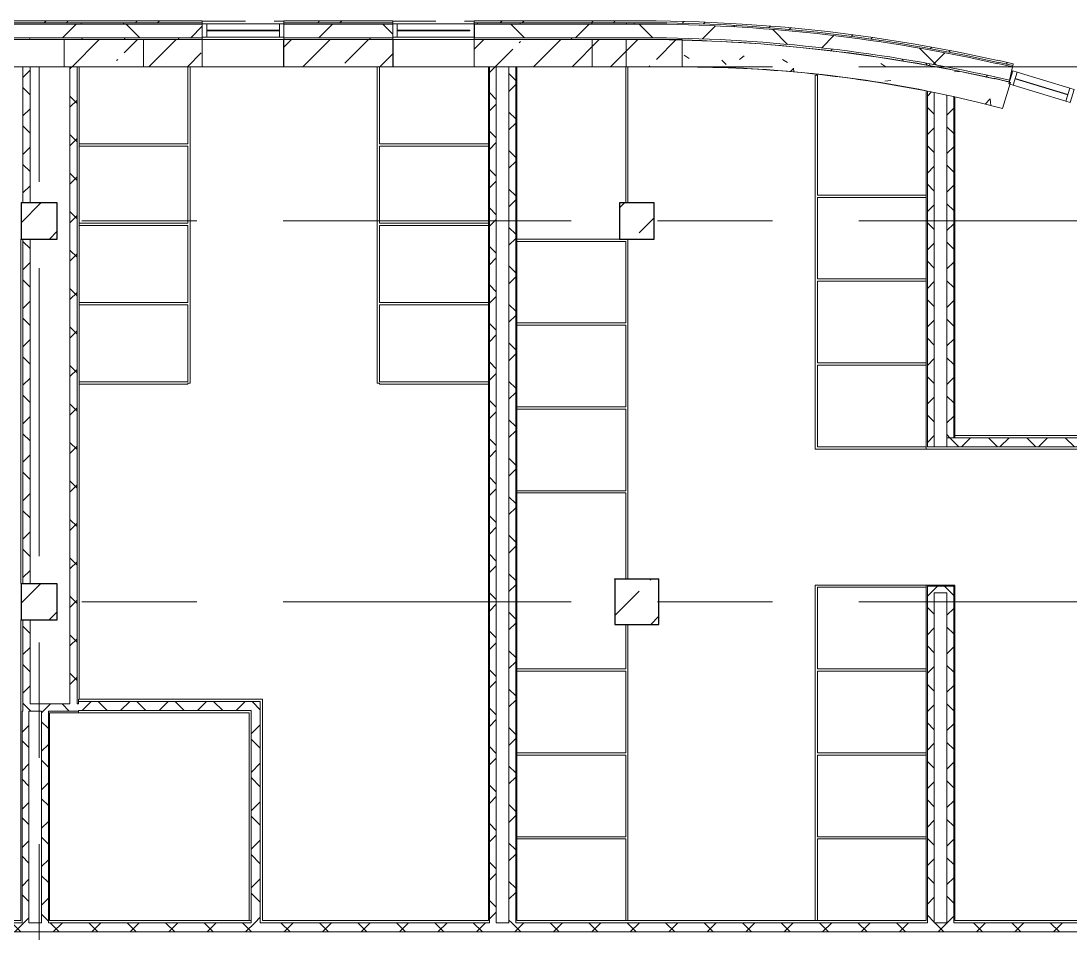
# Model space of a CAD drawing. Header units: millimetres. Extents: x 92932 to 275892, y -43515 to 30371.
# Drawn here: x 110132 to 121702, y 15865 to 25922 of the extents above; entities that cross this region are included whole.
import ezdxf

# ---------------------------------------------------------------- set-up
doc = ezdxf.new("R2010")
doc.units = ezdxf.units.MM
doc.linetypes.add('Осевые', pattern=[6350, 1270, -952.5, 3175, -952.5])
doc.linetypes.add('Сверху', pattern=[793.75, 476.25, -317.5])
for name, color, linetype, lineweight in [('Импосты витража', 7, 'Continuous', 9), ('Импосты витража-1', 7, 'Continuous', 18), ('Колонны', 7, 'Continuous', 9), ('Колонны-1', 7, 'Continuous', 25), ('Общие ребра', 7, 'Continuous', 9), ('Окна', 7, 'Continuous', 9), ('Окна-1', 7, 'Сверху', 9), ('Оси-1', 7, 'Осевые', 9), ('Стены', 7, 'Continuous', 9), ('Стены-1', 7, 'Continuous', 18), ('Штриховка разреза-1', 7, 'Continuous', 9)]:
    doc.layers.add(name, color=color, linetype=linetype, lineweight=lineweight)
pattern_1 = [(45, (15, 0), (-493.914, 493.914), []), (45, (508.9, 0), (-493.914, 493.914), [873.125, -174.625, 6.706, -167.919])]
pattern_2 = [(45, (0, 0), (-212.132, 212.132), []), (135, (0, 0), (-212.132, -212.132), [])]
pattern_3 = [(45, (0, 0), (-502.8943, 502.8943), []), (45, (0, 762), (-502.8943, 502.8943), [])]
pattern_4 = [(45, (0, 0), (-424.264, 424.264), [600, -100, 20, -100]), (45, (0, 424), (-424.264, 424.264), [])]
pattern_5 = [(0, (0, 0), (812.8, 203.2), [67.056, -542.544, 67.056, -542.544, -3251.2]), (0, (0, 0), (812.8, 203.2), [-1219.2, 67.056, -1152.144, 67.056, -542.544, -1422.4]), (0, (0, 0), (812.8, 203.2), [-3048, 67.056, -339.344, 67.056, -948.944]), (120, (304.8, 101.6), (-582.37636, 602.30545), [67.056, -542.544, 67.056, -542.544, -3251.2]), (120, (304.8, 101.6), (-582.37636, 602.30545), [-1219.2, 67.056, -1152.144, 67.056, -542.544, -1422.4]), (120, (304.8, 101.6), (-582.37636, 602.30545), [-3048, 67.056, -339.344, 67.056, -948.944]), (240, (406.4, 508), (-230.42364, -805.50545), [67.056, -542.544, 67.056, -542.544, -3251.2]), (240, (406.4, 508), (-230.42364, -805.50545), [-1219.2, 67.056, -1152.144, 67.056, -542.544, -1422.4]), (240, (406.4, 508), (-230.42364, -805.50545), [-3048, 67.056, -339.344, 67.056, -948.944])]
pattern_6 = [(45, (0, 0), (-707.107, 707.107), []), (135, (0, 0), (-707.107, -707.107), [])]

# ---------------------------------------------------------------- blocks, each defined once
blk = doc.blocks.new('Колонна 62 - Колонна 40-55-770934-План 3-го этажа на отм_ _2_700')
at = {"layer": 'Колонны'}
h = blk.add_hatch(dxfattribs=at)
h.set_pattern_fill('FP_3', color=256, style=0, pattern_type=2)
h.set_pattern_definition([(45, (0, 0), (-493.914, 493.914), []), (45, (493.9, 0), (-493.914, 493.914), [873.125, -174.625, 6.706, -167.919])])
h.paths.add_polyline_path([(110132, 23517), (110532, 23517), (110532, 23917), (110132, 23917), (110132, 23785)], flags=0)
at = {"layer": 'Колонны-1'}
for p, q in [((110532, 23917), (110132, 23917)), ((110132, 23917), (110132, 23517)), ((110532, 23517), (110532, 23917)), ((110132, 23517), (110532, 23517))]:
    blk.add_line(p, q, dxfattribs=at)
blk = doc.blocks.new('Колонна 63 - Колонна 40-55-770946-План 3-го этажа на отм_ _2_700')
at = {"layer": 'Колонны'}
h = blk.add_hatch(dxfattribs=at)
h.set_pattern_fill('FP_4', color=256, style=0, pattern_type=2)
h.set_pattern_definition([(45, (0, 4200), (-493.914, 493.914), []), (45, (493.9, 4200), (-493.914, 493.914), [873.125, -174.625, 6.706, -167.919])])
h.paths.add_polyline_path([(110467, 23517), (110532, 23517), (110532, 23917), (110132, 23917), (110132, 23517)], flags=0)
at = {"layer": 'Колонны-1'}
for p, q in [((110532, 23917), (110132, 23917)), ((110132, 23917), (110132, 23517)), ((110532, 23517), (110532, 23917)), ((110132, 23517), (110532, 23517))]:
    blk.add_line(p, q, dxfattribs=at)
blk = doc.blocks.new('Колонна 64 - Колонна 40-55-770958-План 3-го этажа на отм_ _2_700')
at = {"layer": 'Колонны'}
h = blk.add_hatch(dxfattribs=at)
h.set_pattern_fill('FP_5', color=256, style=0, pattern_type=2)
h.set_pattern_definition(pattern_1)
h.paths.add_polyline_path([(117132, 23517), (117132, 23917), (116747, 23917), (116747, 23517)], flags=0)
at = {"layer": 'Колонны-1'}
for p, q in [((117132, 23917), (116747, 23917)), ((116747, 23917), (116747, 23517)), ((117132, 23517), (117132, 23917)), ((116747, 23517), (117132, 23517))]:
    blk.add_line(p, q, dxfattribs=at)
blk = doc.blocks.new('Колонна 65 - Колонна 40-55-770970-План 3-го этажа на отм_ _2_700')
at = {"layer": 'Колонны'}
h = blk.add_hatch(dxfattribs=at)
h.set_pattern_fill('FP_5', color=256, style=0, pattern_type=2)
h.set_pattern_definition(pattern_1)
h.paths.add_polyline_path([(117182, 19267), (117182, 19767), (116697, 19767), (116697, 19267)], flags=0)
at = {"layer": 'Колонны-1'}
for p, q in [((117182, 19767), (116697, 19767)), ((116697, 19767), (116697, 19267)), ((117182, 19267), (117182, 19767)), ((116697, 19267), (117182, 19267))]:
    blk.add_line(p, q, dxfattribs=at)
blk = doc.blocks.new('Прямоугольный импост - Прямоугольный черный-8339346-План 3-го этажа на отм_ _2_700')
at = {"layer": 'Импосты витража'}
for p, q in [((121075, 25216), (121119, 25359)), ((121119, 25359), (121700, 25181)), ((121656, 25038), (121075, 25216)), ((121700, 25181), (121656, 25038))]:
    blk.add_line(p, q, dxfattribs=at)
blk = doc.blocks.new('Прямоугольный импост - Прямоугольный черный-8339170-План 3-го этажа на отм_ _2_700')
at = {"layer": 'Импосты витража-1'}
for p, q in [((-25, 75), (25, 75)), ((-25, -75), (-25, 75)), ((25, 75), (25, -75)), ((25, -75), (-25, -75))]:
    blk.add_line(p, q, dxfattribs=at)
blk = doc.blocks.new('M_Окно-Квадратный проем - 900 x 11450 mm-1430326-План 3-го этажа на отм_ _2_700')
at = {"layer": 'Окна'}
for p, q in [((-458, -102), (-458, 102)), ((442, 102), (442, -102))]:
    blk.add_line(p, q, dxfattribs=at)
at = {"layer": 'Окна-1'}
for p, q in [((-458, 102), (442, 102)), ((442, -102), (-458, -102))]:
    blk.add_line(p, q, dxfattribs=at)
blk = doc.blocks.new('Прямоугольный импост - Прямоугольный импост 1-2038756-План 3-го этажа на отм_ _2_700')
at = {"layer": 'Импосты витража-1'}
for p, q in [((-50, 75), (0, 75)), ((-50, -75), (-50, 75)), ((0, 75), (0, -75)), ((0, -75), (-50, -75))]:
    blk.add_line(p, q, dxfattribs=at)
blk = doc.blocks.new('Прямоугольный импост - Прямоугольный импост 1-2038753-План 3-го этажа на отм_ _2_700')
at = {"layer": 'Импосты витража-1'}
for p, q in [((0, 75), (-50, 75)), ((-50, 75), (-50, -75)), ((0, -75), (0, 75)), ((-50, -75), (0, -75))]:
    blk.add_line(p, q, dxfattribs=at)
blk = doc.blocks.new('Прямоугольный импост - Прямоугольный импост 1-8271313-План 3-го этажа на отм_ _2_700')
at = {"layer": 'Импосты витража'}
for p, q in [((112182, 25742), (112182, 25892)), ((112182, 25892), (112582, 25892)), ((112582, 25742), (112182, 25742))]:
    blk.add_line(p, q, dxfattribs=at)
blk = doc.blocks.new('M_Окно-Квадратный проем - 900 x 11450 mm-1433441-План 3-го этажа на отм_ _2_700')
at = {"layer": 'Окна'}
for p, q in [((-458, -150), (-458, 150)), ((442, 150), (442, -150))]:
    blk.add_line(p, q, dxfattribs=at)
at = {"layer": 'Окна-1'}
for p, q in [((-458, 150), (442, 150)), ((442, -150), (-458, -150))]:
    blk.add_line(p, q, dxfattribs=at)
blk = doc.blocks.new('Прямоугольный импост - Прямоугольный импост 1-8281254-План 3-го этажа на отм_ _2_700')
at = {"layer": 'Импосты витража'}
for p, q in [((114232, 25742), (114232, 25892)), ((114232, 25892), (114682, 25892)), ((114682, 25742), (114232, 25742))]:
    blk.add_line(p, q, dxfattribs=at)
blk = doc.blocks.new('Прямоугольный импост - Прямоугольный черный-8339211-План 3-го этажа на отм_ _2_700')
at = {"layer": 'Импосты витража-1'}
for p, q in [((0, 75), (-50, 75)), ((-50, 75), (-50, -75)), ((0, -75), (0, 75)), ((-50, -75), (0, -75))]:
    blk.add_line(p, q, dxfattribs=at)
blk = doc.blocks.new('Прямоугольный импост - Прямоугольный импост 1-5432899-План 3-го этажа на отм_ _2_700')
at = {"layer": 'Импосты витража-1'}
for p, q in [((0, 75), (-50, 75)), ((-50, 75), (-50, -75)), ((0, -75), (0, 75)), ((-50, -75), (0, -75))]:
    blk.add_line(p, q, dxfattribs=at)
blk = doc.blocks.new('Прямоугольный импост - Прямоугольный импост 1-8271314-План 3-го этажа на отм_ _2_700')
at = {"layer": 'Импосты витража'}
for p, q in [((112582, 25892), (112982, 25892)), ((112982, 25892), (112982, 25742)), ((112982, 25742), (112582, 25742))]:
    blk.add_line(p, q, dxfattribs=at)
blk = doc.blocks.new('Прямоугольный импост - Прямоугольный импост 1-8281255-План 3-го этажа на отм_ _2_700')
at = {"layer": 'Импосты витража'}
for p, q in [((114682, 25892), (115132, 25892)), ((115132, 25892), (115132, 25742)), ((115132, 25742), (114682, 25742))]:
    blk.add_line(p, q, dxfattribs=at)

msp = doc.modelspace()

# ---------------------------------------------------------------- hatches: boundary and pattern name
at = {"layer": 'Штриховка разреза-1'}
h = msp.add_hatch(dxfattribs=at)
h.set_pattern_fill('FP_12', color=256, style=0, pattern_type=2)
h.set_pattern_definition(pattern_3)
h.paths.add_polyline_path([(115131.6, 25902.1), (117136.2, 25902.1), (117136.3, 25922.1), (115131.6, 25922.1)], flags=0)
h.paths.add_polyline_path([(105431.6, 25902.1), (105431.6, 25922.1), (103631.6, 25922.1), (103631.6, 25902.1), (105144.5, 25902.1)], flags=0)
h.paths.add_polyline_path([(113031.6, 25902.1), (114231.6, 25902.1), (114231.6, 25922.1), (113031.6, 25922.1)], flags=0)
h.paths.add_polyline_path([(112131.6, 25902.1), (112131.6, 25922.1), (106631.6, 25922.1), (106631.6, 25902.1), (108692.6, 25902.1)], flags=0)
h.paths.add_polyline_path([(102431.6, 25902.1), (102431.6, 25922.1), (100631.6, 25922.1), (100631.6, 25902.1), (101596.4, 25902.1)], flags=0)
h.paths.add_polyline_path([(99431.6, 25902.1), (99431.6, 25922.1), (98048.3, 25922.1), (98048.3, 25902.1)], flags=0)
h = msp.add_hatch(dxfattribs=at)
h.set_pattern_fill('FP_12', color=256, style=0, pattern_type=2)
h.set_pattern_definition(pattern_3)
h.paths.add_polyline_path([(120905.4, 25486.9), (120908.9, 25467.7), (120912.8, 25485.2), (120909.1, 25486.1)], flags=0)
h.paths.add_polyline_path([(120908.5, 25465.7), (120905.4, 25486.9), (120440.4, 25584.9), (119973.1, 25670.5), (119503.6, 25743.7), (119032.4, 25804.4), (118559.7, 25852.7), (118085.9, 25888.4), (117611.3, 25911.5), (117136.3, 25922.1), (117136.2, 25902.1), (117611.6, 25891.5), (118086.6, 25868.3), (118560.8, 25832.5), (119033.9, 25784.1), (119505.6, 25723.2), (119975.4, 25649.8), (120443.2, 25563.9)], flags=0)
h = msp.add_hatch(dxfattribs=at)
h.set_pattern_fill('FP_13', color=256, style=0, pattern_type=2)
h.set_pattern_definition(pattern_5)
h.paths.add_polyline_path([(117136.1, 25887.1), (117136.2, 25902.1), (115131.6, 25902.1), (115131.6, 25887.1), (115788.9, 25887.1)], flags=0)
h.paths.add_polyline_path([(114231.6, 25887.1), (114231.6, 25902.1), (113031.6, 25902.1), (113031.6, 25887.1)], flags=0)
h.paths.add_polyline_path([(112131.6, 25887.1), (112131.6, 25902.1), (106631.6, 25902.1), (106631.6, 25887.1), (108692.6, 25887.1)], flags=0)
h.paths.add_polyline_path([(100631.6, 25887.1), (102431.6, 25887.1), (102431.6, 25902.1), (100631.6, 25902.1)], flags=0)
h.paths.add_polyline_path([(105431.6, 25887.1), (105431.6, 25902.1), (103631.6, 25902.1), (103631.6, 25887.1), (105144.5, 25887.1)], flags=0)
h.paths.add_polyline_path([(99431.6, 25887.1), (99431.6, 25902.1), (98048.3, 25902.1), (98048.3, 25887.1)], flags=0)
h = msp.add_hatch(dxfattribs=at)
h.set_pattern_fill('FP_14', color=256, style=0, pattern_type=2)
h.set_pattern_definition(pattern_6)
h.paths.add_polyline_path([(112131.6, 25737.1), (112131.6, 25887.1), (106631.6, 25887.1), (106631.6, 25737.1), (108692.6, 25737.1)], flags=0)
h.paths.add_polyline_path([(117135.4, 25737.1), (117136.1, 25887.1), (115131.6, 25887.1), (115131.6, 25737.1), (115788.9, 25737.1)], flags=0)
h.paths.add_polyline_path([(113031.6, 25737.1), (114231.6, 25737.1), (114231.6, 25887.1), (113031.6, 25887.1)], flags=0)
h.paths.add_polyline_path([(102431.6, 25737.1), (102431.6, 25887.1), (100631.6, 25887.1), (100631.6, 25737.1), (101596.4, 25737.1)], flags=0)
h.paths.add_polyline_path([(105144.5, 25737.1), (105431.6, 25737.1), (105431.6, 25887.1), (103631.6, 25887.1), (103631.6, 25737.1)], flags=0)
h.paths.add_polyline_path([(98048.3, 25737.1), (99431.6, 25737.1), (99431.6, 25887.1), (98048.3, 25887.1), (98048.3, 25771.8)], flags=0)
h = msp.add_hatch(dxfattribs=at)
h.set_pattern_fill('FP_14', color=256, style=0, pattern_type=2)
h.set_pattern_definition(pattern_6)
h.paths.add_polyline_path([(120872.2, 25304.7), (120905.2, 25451.1), (120440.3, 25549.2), (119972.9, 25635), (119503.5, 25708.4), (119032.2, 25769.2), (118559.5, 25817.6), (118085.7, 25853.3), (117562.9, 25877.6), (117136.1, 25887.1), (117135.4, 25737.1), (117606.4, 25726.6), (118076.9, 25703.6), (118546.7, 25668.1), (119015.3, 25620.2), (119482.5, 25559.8), (119948, 25487.1), (120411.3, 25402), (120523.4, 25378.4)], flags=0)
h = msp.add_hatch(dxfattribs=at)
h.set_pattern_fill('FP_13', color=256, style=0, pattern_type=2)
h.set_pattern_definition(pattern_5)
h.paths.add_polyline_path([(120905.2, 25451.1), (120908.5, 25465.7), (120443.2, 25563.9), (119975.4, 25649.8), (119505.6, 25723.2), (119033.9, 25784.1), (118560.8, 25832.5), (118086.6, 25868.3), (117562.9, 25892.6), (117136.2, 25902.1), (117136.1, 25887.1), (117611.1, 25876.5), (118085.7, 25853.3), (118559.5, 25817.6), (119032.2, 25769.2), (119503.5, 25708.4), (119972.9, 25635), (120440.3, 25549.2)], flags=0)
h = msp.add_hatch(dxfattribs=at)
h.set_pattern_fill('FP_13', color=256, style=0, pattern_type=2)
h.set_pattern_definition(pattern_5)
h.paths.add_polyline_path([(117135.3, 25717.1), (117135.4, 25737.1), (115131.6, 25737.1), (115131.6, 25717.1), (115788.9, 25717.1)], flags=0)
h.paths.add_polyline_path([(112131.6, 25717.1), (112131.6, 25737.1), (106631.6, 25737.1), (106631.6, 25717.1), (108692.6, 25717.1)], flags=0)
h.paths.add_polyline_path([(113031.6, 25717.1), (114231.6, 25717.1), (114231.6, 25737.1), (113031.6, 25737.1)], flags=0)
h.paths.add_polyline_path([(99431.6, 25717.1), (99431.6, 25737.1), (98048.3, 25737.1), (98048.3, 25717.1)], flags=0)
h.paths.add_polyline_path([(103631.6, 25717.1), (105431.6, 25717.1), (105431.6, 25737.1), (103631.6, 25737.1)], flags=0)
h.paths.add_polyline_path([(100631.6, 25717.1), (102431.6, 25717.1), (102431.6, 25737.1), (100631.6, 25737.1)], flags=0)
h = msp.add_hatch(dxfattribs=at)
h.set_pattern_fill('FP_1', color=256, style=0, pattern_type=2)
h.set_pattern_definition(pattern_4)
h.paths.add_polyline_path([(110606.6, 25417.1), (111481.6, 25417.1), (111481.6, 25717.1), (110606.6, 25717.1)], flags=0)
h = msp.add_hatch(dxfattribs=at)
h.set_pattern_fill('FP_1', color=256, style=0, pattern_type=2)
h.set_pattern_definition(pattern_4)
h.paths.add_polyline_path([(115788.9, 25417.1), (116806.6, 25417.1), (116806.6, 25717.1), (115131.6, 25717.1), (115131.6, 25417.1)], flags=0)
h.paths.add_polyline_path([(114231.6, 25417.1), (114231.6, 25717.1), (113031.6, 25717.1), (113031.6, 25417.1)], flags=0)
h.paths.add_polyline_path([(112131.6, 25417.1), (112131.6, 25717.1), (110606.6, 25717.1), (110606.6, 25417.1)], flags=0)
h = msp.add_hatch(dxfattribs=at)
h.set_pattern_fill('FP_1', color=256, style=0, pattern_type=2)
h.set_pattern_definition(pattern_4)
h.paths.add_polyline_path([(117424.9, 25417.1), (117424.9, 25717.1), (116431.6, 25717.1), (116431.6, 25417.1)], flags=0)
h = msp.add_hatch(dxfattribs=at)
h.set_pattern_fill('FP_13', color=256, style=0, pattern_type=2)
h.set_pattern_definition(pattern_5)
h.paths.add_polyline_path([(120867.8, 25285.2), (120872.2, 25304.7), (120411.3, 25402), (119948, 25487.1), (119482.5, 25559.8), (119015.3, 25620.2), (118546.7, 25668.1), (118076.9, 25703.6), (117562.9, 25727.6), (117135.4, 25737.1), (117135.3, 25717.1), (117424.9, 25712.1), (117859, 25695.8), (118292.5, 25668.8), (118725.2, 25631.2), (119156.8, 25583.1), (119587.2, 25524.3), (120016, 25455.1), (120443, 25375.4)], flags=0)
h = msp.add_hatch(dxfattribs=at)
h.set_pattern_fill('FP_15', color=256, style=0, pattern_type=2)
h.set_pattern_definition([(50, (0, 0), (1457.472, -127.512), [152.4, -1676.4]), (355, (0, 0), (-281.942, 1528.454), [121.92, -1341.12]), (100.451, (121.5, -10.6), (1175.541, 1400.933), [129.52, -1424.721]), (46.184, (0, 406.4), (2168.632, -336.342), [228.6, -2514.6]), (96.636, (180.7, 378.4), (1899.22, 1979.42), [194.28, -2137.08]), (351.184, (0, 406.4), (1899.24, 1979.402), [182.88, -2011.68]), (21, (203.2, 304.8), (1212.915, -818.121), [152.4, -1676.4]), (326, (203.2, 304.8), (494.417, 1473.504), [121.92, -1341.12]), (71.451, (304.3, 236.6), (1707.337, 655.37), [129.52, -1424.721]), (37.5, (0, 0), (24.7094, 676.4402), [67.056, -1257.808, 67.056, -1294.384, -1346.2]), (37.5, (0, 0), (24.7094, 676.4402), [-2686.304, 67.056, -1279.144]), (7.5, (0, 0), (534.5577, 801.4443), [67.056, -709.168, 67.056, -1227.328, -513.08]), (7.5, (0, 0), (534.5577, 801.4443), [-2070.608, 67.056, -446.024]), (327.5, (-453.14, 0), (1084.7275, -45.8312), [67.056, -440.944, 67.056, -1517.904, -2103.12]), (327.5, (-453.14, 0), (1084.7275, -45.8312), [-2092.96, 67.056, -2036.064]), (317.5, (-656.3, 0), (1185.035, 203.4135), [67.056, -593.344, 67.056, -985.52, -1493.52]), (317.5, (-656.3, 0), (1185.035, 203.4135), [-1712.976, 67.056, -1426.464])])
h.paths.add_polyline_path([(120958.2, 24957.3), (121046, 25244.4), (120869, 25290.2), (120867.8, 25285.2), (120426.9, 25378.4), (120016, 25455.1), (119587.2, 25524.3), (119156.8, 25583.1), (118725.2, 25631.2), (118292.5, 25668.8), (117858.9, 25695.8), (117424.9, 25712.1), (117424.9, 25417.1), (117811.9, 25411.7), (118198.5, 25395.4), (118584.6, 25368.3), (118969.7, 25330.4), (119353.6, 25281.7), (119736, 25222.3), (120224, 25130.4), (120431.6, 25085.7), (120695.5, 25024.1)], flags=0)
h = msp.add_hatch(dxfattribs=at)
h.set_pattern_fill('FP_12', color=256, style=0, pattern_type=2)
h.set_pattern_definition(pattern_3)
h.paths.add_polyline_path([(121071.8, 25430.1), (121076.3, 25449.6), (120912.8, 25485.2), (120908.9, 25467.7)], flags=0)
h = msp.add_hatch(dxfattribs=at)
h.set_pattern_fill('FP_2', color=256, style=0, pattern_type=2)
h.set_pattern_definition(pattern_2)
h.paths.add_polyline_path([(110231.6, 23917.1), (110231.6, 25417.1), (110151.6, 25417.1), (110151.6, 23917.1)], flags=0)
h = msp.add_hatch(dxfattribs=at)
h.set_pattern_fill('FP_2', color=256, style=0, pattern_type=2)
h.set_pattern_definition(pattern_2)
h.paths.add_polyline_path([(110671.6, 18392.1), (110751.6, 18392.1), (110751.6, 25417.1), (110671.6, 25417.1), (110671.6, 19534.5)], flags=0)
h = msp.add_hatch(dxfattribs=at)
h.set_pattern_fill('FP_2', color=256, style=0, pattern_type=2)
h.set_pattern_definition(pattern_2)
h.paths.add_polyline_path([(115374.1, 15977.1), (115374.1, 25417.1), (115299.1, 25417.1), (115299.1, 15977.1)], flags=0)
h = msp.add_hatch(dxfattribs=at)
h.set_pattern_fill('FP_2', color=256, style=0, pattern_type=2)
h.set_pattern_definition(pattern_2)
h.paths.add_polyline_path([(115589.1, 15977.1), (115589.1, 25417.1), (115514.1, 25417.1), (115514.1, 15977.1)], flags=0)
h = msp.add_hatch(dxfattribs=at)
h.set_pattern_fill('FP_2', color=256, style=0, pattern_type=2)
h.set_pattern_definition(pattern_2)
h.paths.add_polyline_path([(120129.1, 21227.1), (120204.1, 21227.1), (120204.1, 25134.5), (120129.1, 25149.7), (120129.1, 21659.5)], flags=0)
h = msp.add_hatch(dxfattribs=at)
h.set_pattern_fill('FP_2', color=256, style=0, pattern_type=2)
h.set_pattern_definition(pattern_2)
h.paths.add_polyline_path([(120344.1, 21327.1), (120419.1, 21327.1), (120419.1, 25088.5), (120344.1, 25105), (120344.1, 21659.5)], flags=0)
h = msp.add_hatch(dxfattribs=at)
h.set_pattern_fill('FP_2', color=256, style=0, pattern_type=2)
h.set_pattern_definition(pattern_2)
h.paths.add_polyline_path([(110151.6, 19717.1), (110231.6, 19717.1), (110231.6, 23517.1), (110151.6, 23517.1)], flags=0)
h = msp.add_hatch(dxfattribs=at)
h.set_pattern_fill('FP_2', color=256, style=0, pattern_type=2)
h.set_pattern_definition(pattern_2)
h.paths.add_polyline_path([(128309.1, 21227.1), (128194.1, 21327.1), (120344.1, 21327.1), (120344.1, 21227.1), (128207.3, 21227.1)], flags=0)
h = msp.add_hatch(dxfattribs=at)
h.set_pattern_fill('FP_2', color=256, style=0, pattern_type=2)
h.set_pattern_definition(pattern_2)
h.paths.add_polyline_path([(120129.1, 15977.1), (120204.1, 15977.1), (120204.1, 19614.6), (120344.1, 19614.6), (120344.1, 19689.6), (120129.1, 19689.6), (120129.1, 16002.1)], flags=0)
h = msp.add_hatch(dxfattribs=at)
h.set_pattern_fill('FP_2', color=256, style=0, pattern_type=2)
h.set_pattern_definition(pattern_2)
h.paths.add_polyline_path([(120344.1, 15977.1), (120419.1, 15977.1), (120419.1, 19689.6), (120344.1, 19689.6), (120344.1, 16002.1)], flags=0)
h = msp.add_hatch(dxfattribs=at)
h.set_pattern_fill('FP_2', color=256, style=0, pattern_type=2)
h.set_pattern_definition(pattern_2)
h.paths.add_polyline_path([(110151.6, 18392.1), (110231.6, 18392.1), (110231.6, 19317.1), (110151.6, 19317.1)], flags=0)
h = msp.add_hatch(dxfattribs=at)
h.set_pattern_fill('FP_2', color=256, style=0, pattern_type=2)
h.set_pattern_definition(pattern_2)
h.paths.add_polyline_path([(112771.6, 18317.1), (112771.6, 18417.1), (110766.6, 18417.1), (110766.6, 18317.1), (112671.6, 18317.1)], flags=0)
h = msp.add_hatch(dxfattribs=at)
h.set_pattern_fill('FP_2', color=256, style=0, pattern_type=2)
h.set_pattern_definition(pattern_2)
h.paths.add_polyline_path([(110144.1, 15977.1), (110219.1, 15977.1), (110219.1, 18312.1), (110144.1, 18312.1), (110144.1, 16002.1)], flags=0)
h = msp.add_hatch(dxfattribs=at)
h.set_pattern_fill('FP_2', color=256, style=0, pattern_type=2)
h.set_pattern_definition(pattern_2)
h.paths.add_polyline_path([(110434.1, 18312.1), (110766.6, 18312.1), (110766.6, 18392.1), (110151.6, 18392.1), (110151.6, 18312.1), (110359.1, 18312.1)], flags=0)
h = msp.add_hatch(dxfattribs=at)
h.set_pattern_fill('FP_2', color=256, style=0, pattern_type=2)
h.set_pattern_definition(pattern_2)
h.paths.add_polyline_path([(110434.1, 15977.1), (110434.1, 18312.1), (110359.1, 18312.1), (110359.1, 15977.1)], flags=0)
h = msp.add_hatch(dxfattribs=at)
h.set_pattern_fill('FP_2', color=256, style=0, pattern_type=2)
h.set_pattern_definition(pattern_2)
h.paths.add_polyline_path([(112671.6, 15977.1), (112771.6, 15977.1), (112771.6, 18317.1), (112671.6, 18317.1), (112671.6, 16002.1)], flags=0)
h = msp.add_hatch(dxfattribs=at)
h.set_pattern_fill('FP_2', color=256, style=0, pattern_type=2)
h.set_pattern_definition(pattern_2)
h.paths.add_polyline_path([(124406.6, 15877.1), (124406.6, 15977.1), (108482.6, 15977.1), (108482.6, 15877.1), (122885.1, 15877.1)], flags=0)

# ---------------------------------------------------------------- linework, layer by layer
at = {"layer": 'Общие ребра'}
for p, q in [((112131.6, 25902.1), (106631.6, 25902.1)), ((112131.6, 25887.1), (106631.6, 25887.1)), ((114231.6, 25902.1), (113031.6, 25902.1)), ((114231.6, 25887.1), (113031.6, 25887.1)), ((117136.2, 25902.1), (115131.6, 25902.1)), ((117136.1, 25887.1), (115131.6, 25887.1)), ((112131.6, 25737.1), (106631.6, 25737.1)), ((114231.6, 25737.1), (113031.6, 25737.1)), ((117135.4, 25737.1), (115131.6, 25737.1)), ((117424.9, 25417.1), (117424.9, 25712.1)), ((117424.9, 25712.1), (117424.9, 25417.1)), ((120908.9, 25467.7), (120908.5, 25465.7)), ((120908.5, 25465.7), (120908.9, 25467.7)), ((120908.9, 25467.7), (121071.8, 25430.1)), ((110151.6, 25417.1), (110151.6, 23917.1)), ((110751.6, 18392.1), (110751.6, 25417.1)), ((115299.1, 16002.1), (115299.1, 25417.1)), ((115374.1, 16002.1), (115374.1, 25417.1)), ((115514.1, 16002.1), (115514.1, 25417.1)), ((115589.1, 16002.1), (115589.1, 25417.1)), ((120905.6, 25453.1), (120905.2, 25451.1)), ((120905.2, 25451.1), (120905.6, 25453.1)), ((120905.6, 25453.1), (121068.5, 25415.5)), ((120869, 25290.2), (120867.8, 25285.2)), ((120867.8, 25285.2), (120868.3, 25287.2)), ((120872.7, 25306.7), (120872.2, 25304.7)), ((120872.2, 25304.7), (120872.7, 25306.7)), ((120872.7, 25306.7), (121034.7, 25269.3)), ((120129.1, 25149.7), (120116.6, 25152.2)), ((120129.1, 25149.7), (120129.1, 21227.1)), ((120204.1, 25134.5), (120204.1, 21227.1)), ((120344.1, 25105), (120344.1, 21327.1)), ((120431.6, 25085.7), (120419.1, 25088.5)), ((120419.1, 25088.5), (120419.1, 21327.1)), ((110151.6, 23517.1), (110151.6, 19717.1)), ((120344.1, 21327.1), (120344.1, 21227.1)), ((120419.1, 21327.1), (120344.1, 21327.1)), ((120344.1, 21227.1), (120344.1, 21327.1)), ((120431.6, 21327.1), (120419.1, 21327.1)), ((120431.6, 21352.1), (120431.6, 21327.1)), ((120431.6, 21327.1), (128194.1, 21327.1)), ((120204.1, 21227.1), (120129.1, 21227.1)), ((120344.1, 21227.1), (120204.1, 21227.1)), ((120431.6, 21227.1), (120344.1, 21227.1)), ((120431.6, 21227.1), (124306.6, 21227.1)), ((120129.1, 19689.6), (120129.1, 16002.1)), ((120129.1, 19689.6), (120204.1, 19689.6)), ((120204.1, 19689.6), (120344.1, 19689.6)), ((120344.1, 19689.6), (120419.1, 19689.6)), ((120419.1, 19689.6), (120419.1, 16002.1)), ((120204.1, 19614.6), (120344.1, 19614.6)), ((120204.1, 19614.6), (120204.1, 16002.1)), ((120344.1, 19614.6), (120344.1, 16002.1)), ((110151.6, 19317.1), (110151.6, 18392.1)), ((110766.6, 18417.1), (110766.6, 18442.1)), ((110766.6, 18392.1), (110766.6, 18417.1)), ((112771.6, 18417.1), (110766.6, 18417.1)), ((110766.6, 18417.1), (110766.6, 18392.1)), ((112771.6, 18417.1), (112771.6, 18317.1)), ((110144.1, 18312.1), (110151.6, 18312.1)), ((110144.1, 18312.1), (110144.1, 18292.1)), ((110144.1, 18292.1), (110144.1, 16002.1)), ((110151.6, 18312.1), (110151.6, 18392.1)), ((110359.1, 18312.1), (110219.1, 18312.1)), ((110219.1, 18312.1), (110359.1, 18312.1)), ((110219.1, 18312.1), (110219.1, 18292.1)), ((110219.1, 18292.1), (110219.1, 16002.1)), ((110359.1, 18312.1), (110359.1, 18292.1)), ((110359.1, 18292.1), (110359.1, 16002.1)), ((110766.6, 18312.1), (110434.1, 18312.1)), ((110434.1, 18312.1), (110434.1, 18292.1)), ((110434.1, 18292.1), (110434.1, 16002.1)), ((110766.6, 18392.1), (110751.6, 18392.1)), ((110751.6, 18392.1), (110766.6, 18392.1)), ((110766.6, 18312.1), (110766.6, 18317.1)), ((112671.6, 18317.1), (110766.6, 18317.1)), ((110766.6, 18317.1), (110766.6, 18312.1)), ((110766.6, 18292.1), (110766.6, 18312.1)), ((110766.6, 18312.1), (110766.6, 18292.1)), ((112671.6, 18317.1), (112671.6, 18292.1)), ((112671.6, 16002.1), (112671.6, 18292.1)), ((112771.6, 18317.1), (112771.6, 18292.1)), ((112771.6, 16002.1), (112771.6, 18292.1)), ((110144.1, 15977.1), (108482.6, 15977.1)), ((110144.1, 16002.1), (110144.1, 15977.1)), ((110219.1, 16002.1), (110219.1, 15977.1)), ((110359.1, 15977.1), (110219.1, 15977.1)), ((110359.1, 15977.1), (110219.1, 15977.1)), ((110359.1, 16002.1), (110359.1, 15977.1)), ((110434.1, 16002.1), (110434.1, 15977.1)), ((112671.6, 15977.1), (110434.1, 15977.1)), ((112646.6, 16002.1), (112671.6, 16002.1)), ((112671.6, 16002.1), (112671.6, 15977.1)), ((112771.6, 16002.1), (112771.6, 15977.1)), ((115299.1, 15977.1), (112771.6, 15977.1)), ((115299.1, 16002.1), (115299.1, 15977.1)), ((115374.1, 16002.1), (115374.1, 15977.1)), ((115514.1, 15977.1), (115374.1, 15977.1)), ((115514.1, 15977.1), (115374.1, 15977.1)), ((115514.1, 16002.1), (115514.1, 15977.1)), ((115589.1, 16002.1), (115589.1, 15977.1)), ((120129.1, 15977.1), (115589.1, 15977.1)), ((120129.1, 16002.1), (120129.1, 15977.1)), ((120204.1, 16002.1), (120204.1, 15977.1)), ((120344.1, 15977.1), (120204.1, 15977.1)), ((120344.1, 15977.1), (120204.1, 15977.1)), ((120344.1, 16002.1), (120344.1, 15977.1)), ((120419.1, 16002.1), (120419.1, 15977.1)), ((124306.6, 15977.1), (120419.1, 15977.1)), ((124406.6, 15877.1), (108482.6, 15877.1))]:
    msp.add_line(p, q, dxfattribs=at)
at = {"layer": 'Общие ребра', "flags": 128}
msp.add_lwpolyline([(117424.9, 25712.1), (117859, 25695.8), (118292.5, 25668.8), (118725.2, 25631.2), (119156.8, 25583.1), (119587.2, 25524.3), (120016, 25455.1), (120443, 25375.4), (120867.8, 25285.2)], dxfattribs=at)
at = {"layer": 'Общие ребра'}
for centre, radius, start, end in [((116974.6, 7984.2), 17903.7, 77.31812, 89.4832), ((116974.6, 7984.2), 17918.7, 77.31812, 89.48341), ((116974.6, 7984.2), 17753.7, 77.31812, 89.48102), ((116974.6, 7984.2), 17733.7, 77.31812, 88.54505), ((117424.9, 11611.1), 13806, 78.38671, 78.70429), ((117424.9, 11611.1), 13806, 77.79292, 78.38671), ((117424.9, 11611.1), 13806, 77.47427, 77.79292)]:
    msp.add_arc(centre, radius, start, end, dxfattribs=at)
at = {"layer": 'Оси-1'}
for p, q in [((150171.6, 25417.1), (92932.1, 25417.1)), ((110331.6, 25417.1), (110331.6, -41737.8)), ((150171.6, 23717.1), (92932.1, 23717.1)), ((150171.6, 19517.1), (92932.1, 19517.1))]:
    msp.add_line(p, q, dxfattribs=at)
at = {"layer": 'Стены'}
for p, q in [((106631.6, 25717.1), (112131.6, 25717.1)), ((112131.6, 25417.1), (112131.6, 25717.1)), ((112131.6, 25717.1), (113026.6, 25717.1)), ((112131.6, 25717.1), (112131.6, 25417.1)), ((113026.6, 25717.1), (113026.6, 25417.1)), ((113031.6, 25717.1), (114231.6, 25717.1)), ((113031.6, 25717.1), (113031.6, 25417.1)), ((114231.6, 25417.1), (114231.6, 25717.1)), ((114236.6, 25717.1), (115131.6, 25717.1)), ((114236.6, 25717.1), (114236.6, 25417.1)), ((115131.6, 25717.1), (117135.3, 25717.1)), ((115131.6, 25717.1), (115131.6, 25417.1)), ((115131.6, 25717.1), (115131.6, 25417.1)), ((117424.9, 25712.1), (117424.9, 25417.1)), ((112131.6, 25417.1), (106631.6, 25417.1)), ((110771.6, 18442.1), (110771.6, 25417.1)), ((110773.6, 25415.1), (110773.6, 18444.1)), ((111971.6, 24567.1), (111971.6, 25417.1)), ((111971.6, 25417.1), (111996.6, 25417.1)), ((111996.6, 25417.1), (111996.6, 21929.6)), ((113026.6, 25417.1), (112131.6, 25417.1)), ((114231.6, 25417.1), (113031.6, 25417.1)), ((114061.6, 21929.6), (114061.6, 25417.1)), ((114061.6, 25417.1), (114086.6, 25417.1)), ((114086.6, 25417.1), (114086.6, 24567.1)), ((115131.6, 25417.1), (114236.6, 25417.1)), ((117424.9, 25417.1), (115131.6, 25417.1)), ((116801.6, 23917.1), (116801.6, 25417.1)), ((116801.6, 25417.1), (116826.6, 25417.1)), ((116826.6, 25417.1), (116826.6, 23917.1)), ((118891.6, 21202.1), (118891.6, 25325.1)), ((118891.6, 25325.1), (118916.6, 25325.1)), ((118916.6, 25325.1), (118916.6, 24002.1)), ((110771.6, 24567.1), (111971.6, 24567.1)), ((110771.6, 24542.1), (110771.6, 24567.1)), ((111971.6, 24542.1), (110771.6, 24542.1)), ((111971.6, 23692.1), (111971.6, 24542.1)), ((114086.6, 24567.1), (115286.6, 24567.1)), ((114086.6, 24542.1), (114086.6, 23692.1)), ((115286.6, 24542.1), (114086.6, 24542.1)), ((115286.6, 24567.1), (115286.6, 24542.1)), ((118916.6, 24002.1), (120116.6, 24002.1)), ((118916.6, 23977.1), (118916.6, 23077.1)), ((120116.6, 23977.1), (118916.6, 23977.1)), ((120116.6, 24002.1), (120116.6, 23977.1)), ((116826.6, 23917.1), (116801.6, 23917.1)), ((110771.6, 23692.1), (111971.6, 23692.1)), ((110771.6, 23667.1), (110771.6, 23692.1)), ((111971.6, 23667.1), (110771.6, 23667.1)), ((111971.6, 22817.1), (111971.6, 23667.1)), ((114086.6, 23692.1), (115286.6, 23692.1)), ((114086.6, 23667.1), (114086.6, 22817.1)), ((115286.6, 23667.1), (114086.6, 23667.1)), ((115286.6, 23692.1), (115286.6, 23667.1)), ((115601.6, 23517.1), (116801.6, 23517.1)), ((115601.6, 23492.1), (115601.6, 23517.1)), ((116801.6, 23492.1), (115601.6, 23492.1)), ((116801.6, 23517.1), (116826.6, 23517.1)), ((116801.6, 22592.1), (116801.6, 23492.1)), ((116826.6, 23517.1), (116826.6, 19769.1)), ((118916.6, 23077.1), (120116.6, 23077.1)), ((118916.6, 23052.1), (118916.6, 22152.1)), ((120116.6, 23052.1), (118916.6, 23052.1)), ((120116.6, 23077.1), (120116.6, 23052.1)), ((110771.6, 22817.1), (111971.6, 22817.1)), ((110771.6, 22792.1), (110771.6, 22817.1)), ((114086.6, 22817.1), (115286.6, 22817.1)), ((115286.6, 22817.1), (115286.6, 22792.1)), ((111971.6, 22792.1), (110771.6, 22792.1)), ((111971.6, 21942.1), (111971.6, 22792.1)), ((114086.6, 22792.1), (114086.6, 21942.1)), ((115286.6, 22792.1), (114086.6, 22792.1)), ((115601.6, 22592.1), (116801.6, 22592.1)), ((115601.6, 22567.1), (115601.6, 22592.1)), ((116801.6, 22567.1), (115601.6, 22567.1)), ((116801.6, 21667.1), (116801.6, 22567.1)), ((118916.6, 22152.1), (120116.6, 22152.1)), ((118916.6, 22127.1), (118916.6, 21227.1)), ((120116.6, 22127.1), (118916.6, 22127.1)), ((120116.6, 22152.1), (120116.6, 22127.1)), ((110771.6, 21942.1), (111971.6, 21942.1)), ((110771.6, 21917.1), (110771.6, 21942.1)), ((111971.6, 21917.1), (110771.6, 21917.1)), ((111996.6, 21929.6), (111971.6, 21929.6)), ((111971.6, 21929.6), (111971.6, 21917.1)), ((114086.6, 21929.6), (114061.6, 21929.6)), ((114086.6, 21942.1), (115286.6, 21942.1)), ((114086.6, 21917.1), (114086.6, 21929.6)), ((115286.6, 21917.1), (114086.6, 21917.1)), ((115286.6, 21942.1), (115286.6, 21917.1)), ((115601.6, 21667.1), (116801.6, 21667.1)), ((115601.6, 21642.1), (115601.6, 21667.1)), ((116801.6, 21642.1), (115601.6, 21642.1)), ((116801.6, 20742.1), (116801.6, 21642.1)), ((118916.6, 21202.1), (118891.6, 21202.1)), ((118916.6, 21227.1), (120116.6, 21227.1)), ((120116.6, 21202.1), (118916.6, 21202.1)), ((120116.6, 21227.1), (120116.6, 21202.1)), ((115601.6, 20742.1), (116801.6, 20742.1)), ((115601.6, 20717.1), (115601.6, 20742.1)), ((116801.6, 20717.1), (115601.6, 20717.1)), ((116801.6, 19769.1), (116801.6, 20717.1)), ((116679.7, 19769.1), (116801.6, 19769.1)), ((116679.7, 19767.1), (116679.7, 19769.1)), ((117166.6, 19767.1), (116681.7, 19767.1)), ((116826.6, 19769.1), (117168.6, 19769.1)), ((117168.6, 19769.1), (117168.6, 19767.1)), ((118891.6, 19702.1), (120116.6, 19702.1)), ((118891.6, 19677.1), (118891.6, 19702.1)), ((118891.6, 16002.1), (118891.6, 19677.1)), ((120116.6, 19677.1), (118916.6, 19677.1)), ((118916.6, 19677.1), (118916.6, 18777.1)), ((120116.6, 19702.1), (120116.6, 19677.1)), ((116801.6, 18777.1), (116801.6, 19265.1)), ((116826.6, 19265.1), (116826.6, 16002.1)), ((115601.6, 18777.1), (116801.6, 18777.1)), ((115601.6, 18752.1), (115601.6, 18777.1)), ((116801.6, 18752.1), (115601.6, 18752.1)), ((116801.6, 17852.1), (116801.6, 18752.1)), ((118916.6, 18777.1), (120116.6, 18777.1)), ((120116.6, 18752.1), (118916.6, 18752.1)), ((118916.6, 18752.1), (118916.6, 17852.1)), ((120116.6, 18777.1), (120116.6, 18752.1)), ((115601.6, 17852.1), (116801.6, 17852.1)), ((115601.6, 17827.1), (115601.6, 17852.1)), ((116801.6, 17827.1), (115601.6, 17827.1)), ((116801.6, 16927.1), (116801.6, 17827.1)), ((118916.6, 17852.1), (120116.6, 17852.1)), ((120116.6, 17827.1), (118916.6, 17827.1)), ((118916.6, 17827.1), (118916.6, 16927.1)), ((120116.6, 17852.1), (120116.6, 17827.1)), ((115601.6, 16927.1), (116801.6, 16927.1)), ((115601.6, 16902.1), (115601.6, 16927.1)), ((116801.6, 16902.1), (115601.6, 16902.1)), ((116801.6, 16002.1), (116801.6, 16902.1)), ((118916.6, 16927.1), (120116.6, 16927.1)), ((120116.6, 16902.1), (118916.6, 16902.1)), ((118916.6, 16902.1), (118916.6, 16002.1)), ((120116.6, 16927.1), (120116.6, 16902.1)), ((116826.6, 16002.1), (116801.6, 16002.1)), ((118916.6, 16002.1), (118891.6, 16002.1))]:
    msp.add_line(p, q, dxfattribs=at)
for radius, start in [(13806, 78.75719), (13804, 78.764)]:
    msp.add_arc((117424.9, 11611.1), radius, start, 90, dxfattribs=at)
at = {"layer": 'Стены-1'}
for p, q in [((112131.6, 25922.1), (106631.6, 25922.1)), ((112131.6, 25717.1), (112131.6, 25922.1)), ((114231.6, 25922.1), (113031.6, 25922.1)), ((113031.6, 25922.1), (113031.6, 25717.1)), ((114231.6, 25717.1), (114231.6, 25922.1)), ((117136.3, 25922.1), (115131.6, 25922.1)), ((115131.6, 25922.1), (115131.6, 25717.1)), ((112981.6, 25819.6), (112181.6, 25819.6)), ((112181.6, 25819.6), (112181.6, 25814.6)), ((112181.6, 25814.6), (112981.6, 25814.6)), ((112981.6, 25814.6), (112981.6, 25819.6)), ((115081.6, 25819.6), (114281.6, 25819.6)), ((114281.6, 25819.6), (114281.6, 25814.6)), ((114281.6, 25814.6), (115081.6, 25814.6)), ((115081.6, 25814.6), (115081.6, 25819.6)), ((106631.6, 25717.1), (112131.6, 25717.1)), ((111481.6, 25717.1), (110606.6, 25717.1)), ((110606.6, 25717.1), (110606.6, 25417.1)), ((112131.6, 25717.1), (110606.6, 25717.1)), ((110606.6, 25717.1), (110606.6, 25417.1)), ((111481.6, 25417.1), (111481.6, 25717.1)), ((112131.6, 25417.1), (112131.6, 25717.1)), ((113031.6, 25717.1), (114231.6, 25717.1)), ((114231.6, 25717.1), (113031.6, 25717.1)), ((113031.6, 25717.1), (113031.6, 25417.1)), ((114231.6, 25417.1), (114231.6, 25717.1)), ((115131.6, 25717.1), (117135.3, 25717.1)), ((116806.6, 25717.1), (115131.6, 25717.1)), ((115131.6, 25717.1), (115131.6, 25417.1)), ((117424.9, 25717.1), (116431.6, 25717.1)), ((116431.6, 25717.1), (116431.6, 25417.1)), ((116806.6, 25417.1), (116806.6, 25717.1)), ((117424.9, 25712.1), (117424.9, 25717.1)), ((120905.8, 25489), (120905.4, 25486.9)), ((121076.3, 25449.6), (120905.8, 25489)), ((110231.6, 25417.1), (110131.6, 25417.1)), ((110231.6, 23917.1), (110231.6, 25417.1)), ((110606.6, 25417.1), (111481.6, 25417.1)), ((110606.6, 25417.1), (112131.6, 25417.1)), ((110671.6, 25417.1), (110671.6, 18392.1)), ((110771.6, 25417.1), (110671.6, 25417.1)), ((110771.6, 18442.1), (110771.6, 25417.1)), ((113031.6, 25417.1), (114231.6, 25417.1)), ((115131.6, 25417.1), (116806.6, 25417.1)), ((115286.6, 25417.1), (115286.6, 16002.1)), ((115601.6, 25417.1), (115286.6, 25417.1)), ((115601.6, 16002.1), (115601.6, 25417.1)), ((116431.6, 25417.1), (117424.9, 25417.1)), ((121030.2, 25249.9), (121076.3, 25449.6)), ((120868.3, 25287.2), (121030.2, 25249.9)), ((120958.2, 24957.3), (121046, 25244.4)), ((121097.5, 25289.7), (121096.1, 25284.9)), ((121096.1, 25284.9), (121677.5, 25107.2)), ((121679, 25111.9), (121097.5, 25289.7)), ((120116.6, 25152.2), (120116.6, 21202.1)), ((121677.5, 25107.2), (121679, 25111.9)), ((120431.6, 21352.1), (120431.6, 25085.7)), ((110131.6, 23917.1), (110231.6, 23917.1)), ((110231.6, 23517.1), (110131.6, 23517.1)), ((110131.6, 23517.1), (110131.6, 19717.1)), ((110231.6, 19717.1), (110231.6, 23517.1)), ((128165.3, 21352.1), (120431.6, 21352.1)), ((120116.6, 21202.1), (120129.1, 21202.1)), ((120129.1, 21202.1), (120431.6, 21202.1)), ((120431.6, 21202.1), (124281.6, 21202.1)), ((110131.6, 19717.1), (110231.6, 19717.1)), ((120129.1, 19702.1), (120116.6, 19702.1)), ((120116.6, 19702.1), (120116.6, 16002.1)), ((120419.1, 19702.1), (120129.1, 19702.1)), ((120431.6, 19702.1), (120419.1, 19702.1)), ((120431.6, 16002.1), (120431.6, 19702.1)), ((110231.6, 19317.1), (110131.6, 19317.1)), ((110131.6, 19317.1), (110131.6, 18392.1)), ((110231.6, 18392.1), (110231.6, 19317.1)), ((112796.6, 18442.1), (110771.6, 18442.1)), ((112796.6, 18417.1), (112796.6, 18442.1)), ((112796.6, 18292.1), (112796.6, 18417.1)), ((110131.6, 18392.1), (110131.6, 18312.1)), ((110131.6, 18312.1), (110131.6, 18292.1)), ((110131.6, 18292.1), (110131.6, 16002.1)), ((110671.6, 18392.1), (110231.6, 18392.1)), ((110446.6, 18292.1), (110766.6, 18292.1)), ((110446.6, 16002.1), (110446.6, 18292.1)), ((110766.6, 18292.1), (112646.6, 18292.1)), ((112646.6, 18292.1), (112646.6, 16002.1)), ((112796.6, 16002.1), (112796.6, 18292.1)), ((110131.6, 16002.1), (108482.6, 16002.1)), ((112646.6, 16002.1), (110446.6, 16002.1)), ((115286.6, 16002.1), (112796.6, 16002.1)), ((120116.6, 16002.1), (115601.6, 16002.1)), ((124281.6, 16002.1), (120431.6, 16002.1))]:
    msp.add_line(p, q, dxfattribs=at)
at = {"layer": 'Стены-1', "flags": 128}
for points in [[(120905.4, 25486.9), (120440.4, 25584.9), (119973.1, 25670.5), (119503.6, 25743.7), (119032.4, 25804.4), (118559.7, 25852.7), (118085.9, 25888.4), (117611.3, 25911.5), (117136.3, 25922.1)], [(117135.3, 25717.1), (117280.1, 25715.2), (117424.9, 25712.1)], [(117424.9, 25417.1), (117811.9, 25411.7), (118198.5, 25395.4), (118584.6, 25368.3), (118969.7, 25330.4), (119353.6, 25281.7), (119736, 25222.3), (120116.6, 25152.2)], [(120431.6, 25085.7), (120695.5, 25024.1), (120958.2, 24957.3)]]:
    msp.add_lwpolyline(points, dxfattribs=at)
at = {"layer": 'Стены-1'}
msp.add_arc((117424.9, 11611.1), 14106, 75.12551, 75.86806, dxfattribs=at)

# ---------------------------------------------------------------- block references
at = {"layer": 'Импосты витража'}
for name, p, rotation in [('Прямоугольный импост - Прямоугольный импост 1-2038753-План 3-го этажа на отм_ _2_700', (112131.6, 25817.1), 180), ('Прямоугольный импост - Прямоугольный импост 1-5432899-План 3-го этажа на отм_ _2_700', (114231.6, 25817.1), 180), ('Прямоугольный импост - Прямоугольный черный-8339211-План 3-го этажа на отм_ _2_700', (121049, 25301.9), 162.9999999999999)]:
    msp.add_blockref(name, p, dxfattribs=dict(at, rotation=rotation))
for name in ['Прямоугольный импост - Прямоугольный импост 1-8271313-План 3-го этажа на отм_ _2_700', 'Прямоугольный импост - Прямоугольный импост 1-8271314-План 3-го этажа на отм_ _2_700', 'Прямоугольный импост - Прямоугольный импост 1-8281254-План 3-го этажа на отм_ _2_700', 'Прямоугольный импост - Прямоугольный импост 1-8281255-План 3-го этажа на отм_ _2_700', 'Прямоугольный импост - Прямоугольный черный-8339346-План 3-го этажа на отм_ _2_700']:
    msp.add_blockref(name, (0, 0), dxfattribs=at)
at = {"layer": 'Импосты витража', "extrusion": (0, 0, -1)}
for name, p, rotation in [('Прямоугольный импост - Прямоугольный импост 1-2038756-План 3-го этажа на отм_ _2_700', (-113031.6, 25817.1), 180), ('Прямоугольный импост - Прямоугольный черный-8339170-План 3-го этажа на отм_ _2_700', (-121702.2, 25102.2), 197.0000000000001)]:
    msp.add_blockref(name, p, dxfattribs=dict(at, rotation=rotation))
at = {"layer": 'Колонны'}
for name, p in [('Колонна 62 - Колонна 40-55-770934-План 3-го этажа на отм_ _2_700', (0, 0)), ('Колонна 64 - Колонна 40-55-770958-План 3-го этажа на отм_ _2_700', (-15, 0)), ('Колонна 63 - Колонна 40-55-770946-План 3-го этажа на отм_ _2_700', (0, -4200)), ('Колонна 65 - Колонна 40-55-770970-План 3-го этажа на отм_ _2_700', (-15, 0))]:
    msp.add_blockref(name, p, dxfattribs=at)
at = {"layer": 'Окна', "rotation": 180}
for name, p in [('M_Окно-Квадратный проем - 900 x 11450 mm-1430326-План 3-го этажа на отм_ _2_700', (112573.4, 25819.6)), ('M_Окно-Квадратный проем - 900 x 11450 mm-1430326-План 3-го этажа на отм_ _2_700', (114673.4, 25819.6)), ('M_Окно-Квадратный проем - 900 x 11450 mm-1433441-План 3-го этажа на отм_ _2_700', (112573.4, 25567.1)), ('M_Окно-Квадратный проем - 900 x 11450 mm-1433441-План 3-го этажа на отм_ _2_700', (114673.4, 25567.1))]:
    msp.add_blockref(name, p, dxfattribs=at)

doc.saveas('drawing.dxf')
